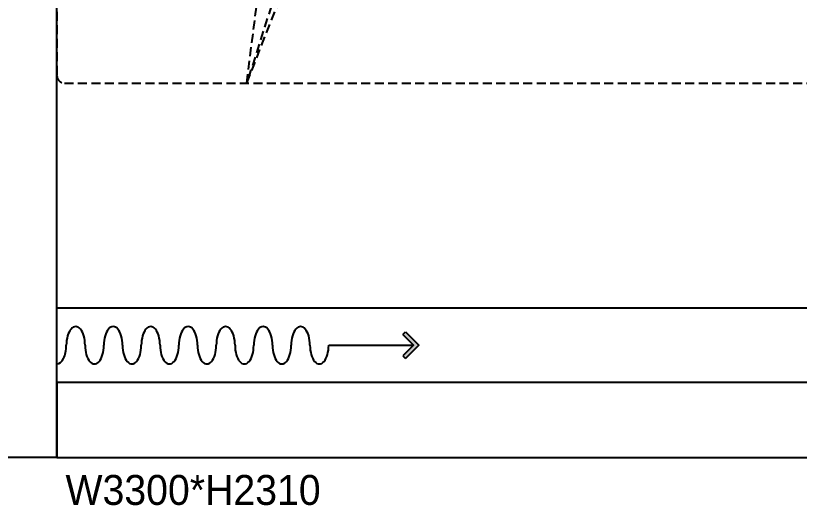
# Model space of a CAD drawing. Header units: millimetres. Extents: x 204923 to 257123, y 77248 to 107783.
# Drawn here: x 218882 to 220973, y 93132 to 94439 of the extents above; entities that cross this region are included whole.
import ezdxf

# ---------------------------------------------------------------- set-up
doc = ezdxf.new("R2010")
doc.units = ezdxf.units.MM
doc.header["$LTSCALE"] = 30
doc.linetypes.add('DASHEDX2', pattern=[1.5, 1, -0.5])
doc.linetypes.add('DH-HID2', pattern=[1.2, 0.8, -0.4])
for name, color, linetype in [('0-ELC TEXT', 7, 'Continuous'), ('01. F-소품', 3, 'Continuous'), ('04-WIN', 4, 'Continuous'), ('2-con', 2, 'Continuous'), ('CEIL-LIGHT', 7, 'Continuous'), ('FU-FURM', 251, 'DH-HID2')]:
    doc.layers.add(name, color=color, linetype=linetype)
doc.styles.add('코레일둥고', font='Korail_Round_Gothic_Medium.ttf')

# ---------------------------------------------------------------- blocks, each defined once
blk = doc.blocks.new('cdr')
at = {"layer": '04-WIN'}
blk.add_lwpolyline([(218992.1, 93259.4), (222292.1, 93259.4), (222292.1, 93459.4), (218992.1, 93459.4)], close=True, dxfattribs=at)
at = {"layer": '2-con'}
blk.add_line((218992.1, 93259.4), (218992.1, 98052.4), dxfattribs=at)
blk.add_lwpolyline([(218992.1, 93259.4), (218162.1, 93259.4)], dxfattribs=at)
blk = doc.blocks.new('FFSFDF')
at = {"layer": '01. F-소품'}
blk.add_hatch(color=8, dxfattribs=at).paths.add_polyline_path([(1567672.9, 1746751.1), (1567679.9, 1746744.1), (1567715.3, 1746779.4), (1567679.9, 1746814.8), (1567672.9, 1746807.7), (1567701.2, 1746779.4)])
at = {"layer": '01. F-소품', "color": 8}
for p, q in [((1567672.9, 1746807.7), (1567679.9, 1746814.8)), ((1567474.8, 1746779.4), (1567701.2, 1746779.4)), ((1567672.9, 1746751.1), (1567679.9, 1746744.1))]:
    blk.add_line(p, q, dxfattribs=at)
for points in [[(1567679.9, 1746814.8), (1567715.3, 1746779.4), (1567679.9, 1746744.1)], [(1567672.9, 1746807.7), (1567701.2, 1746779.4), (1567672.9, 1746751.1)]]:
    blk.add_lwpolyline(points, dxfattribs=at)
for centre, start_param, end_param in [((1566799.8, 1746779.4), 1.570796, 4.712389), ((1566899.8, 1746779.4), 1.570796, 4.712389), ((1566999.8, 1746779.4), 1.570796, 4.712389), ((1567099.8, 1746779.4), 1.570796, 4.712389), ((1567199.8, 1746779.4), 1.570796, 4.712389), ((1567299.8, 1746779.4), 1.570796, 4.712389), ((1567399.8, 1746779.4), 1.570796, 4.712389), ((1566749.8, 1746779.4), 6.283185, 7.853982), ((1566849.8, 1746779.4), 4.712389, 7.853982), ((1566949.8, 1746779.4), 4.712389, 7.853982), ((1567049.8, 1746779.4), 4.712389, 7.853982), ((1567149.8, 1746779.4), 4.712389, 7.853982), ((1567249.8, 1746779.4), 4.712389, 7.853982), ((1567349.8, 1746779.4), 4.712389, 7.853982), ((1567449.8, 1746779.4), 4.712389, 7.853982)]:
    blk.add_ellipse(centre, major_axis=(0, -50), ratio=0.5, start_param=start_param, end_param=end_param, dxfattribs=at)
blk = doc.blocks.new('F-701-3')
at = {"layer": 'FU-FURM'}
for p, q in [((-915, -506.5), (526, -1074)), ((664, -1008), (-915, -506.5)), ((-915, -506.5), (915, -738))]:
    blk.add_line(p, q, dxfattribs=at)
blk.add_lwpolyline([(-895, -2300), (895, -2300, 0.414214), (915, -2280), (915, -20, 0.414214), (895, 0), (-895, 0, 0.414214), (-915, -20), (-915, -2280, 0.414214)], format="xyb", close=True, dxfattribs=at)

msp = doc.modelspace()

# ---------------------------------------------------------------- linework, layer by layer
at = {"layer": 'CEIL-LIGHT'}
msp.add_line((218992.1, 93659.4), (222302.1, 93659.4), dxfattribs=at)

# ---------------------------------------------------------------- block references
msp.add_blockref('cdr', (0, 0))
at = {"color": 0}
msp.add_blockref('FFSFDF', (-1347757.7, -1653220.1), dxfattribs=at)
at = {"layer": 'FU-FURM', "rotation": 89.99999999999991}
msp.add_blockref('F-701-3', (218992.1, 95174.4), dxfattribs=at)

# ---------------------------------------------------------------- texts
at = {"layer": '0-ELC TEXT', "color": 7, "linetype": 'DASHEDX2', "style": '코레일둥고'}
msp.add_text('W3300*H2310', height=80, dxfattribs=at).set_placement((219014.9, 93133))

doc.saveas('drawing.dxf')
